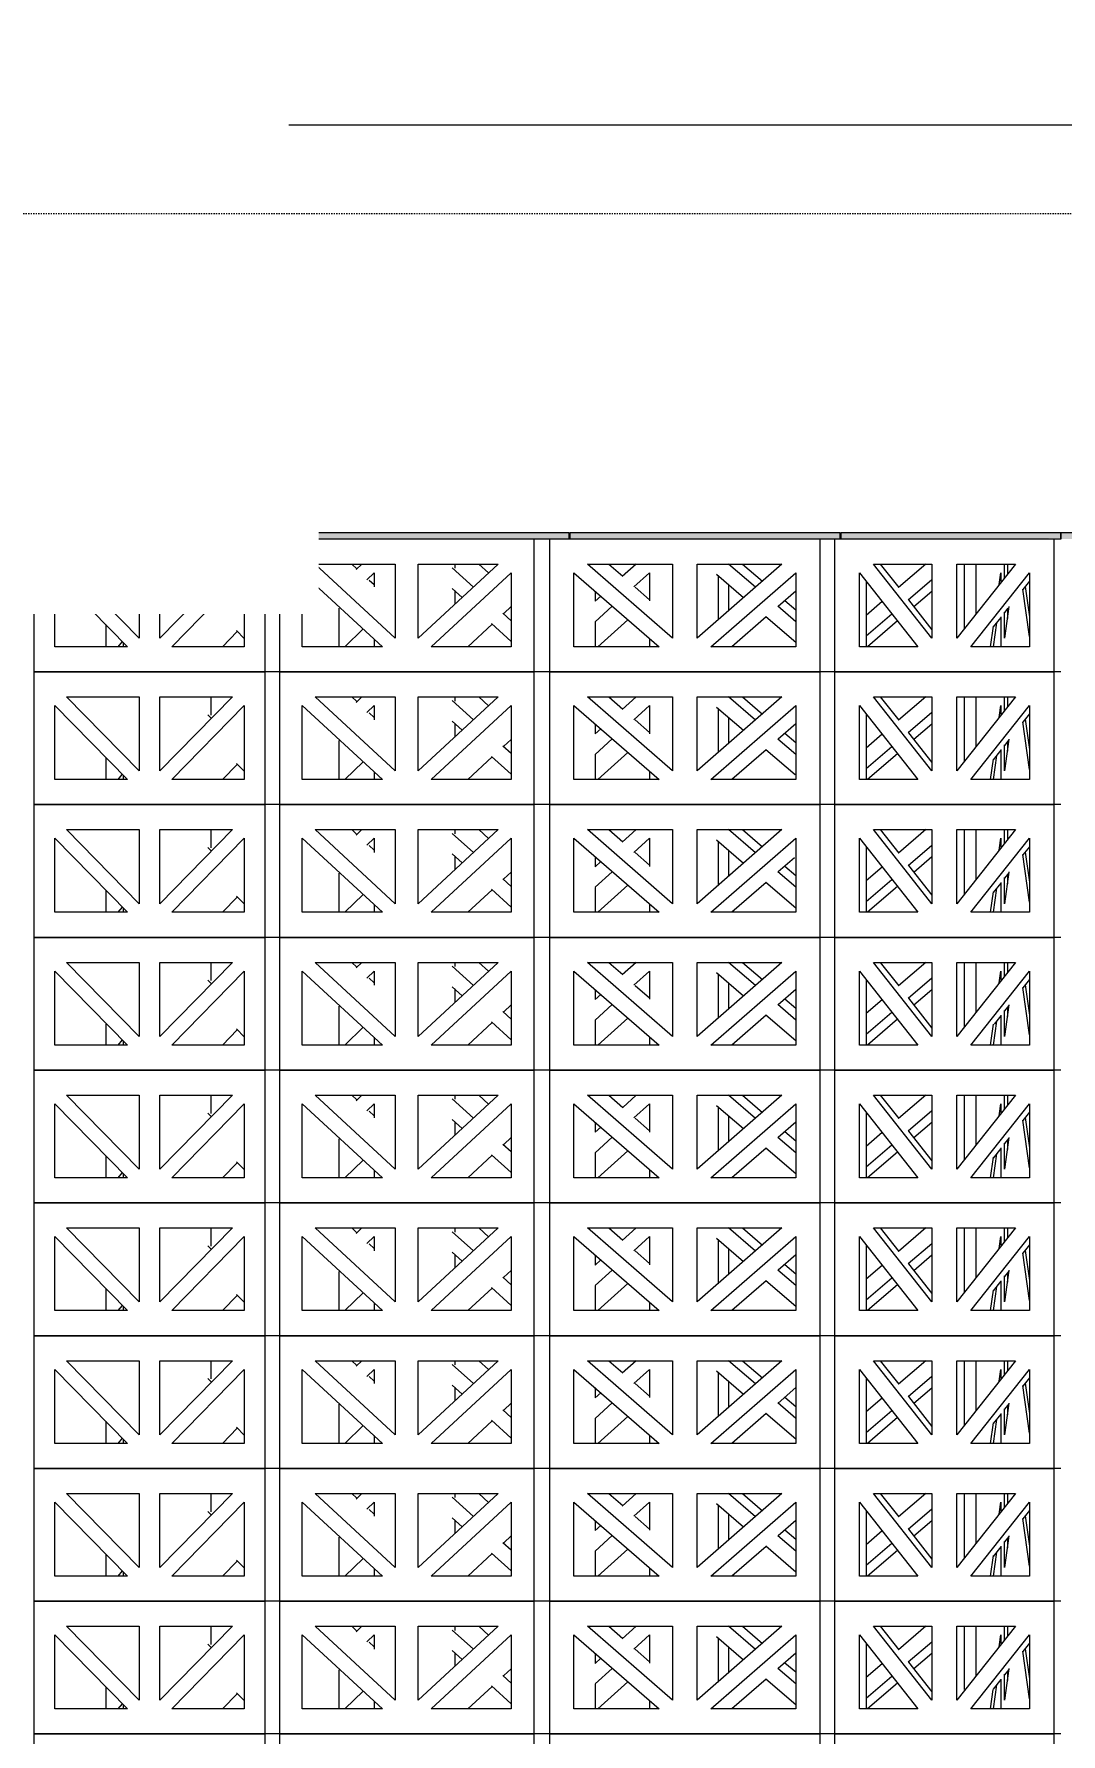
# Model space of a CAD drawing. Header units: millimetres. Extents: x -12186 to 152825, y -4386 to 9463.
# Drawn here: x -2787 to -1967, y 1166 to 2523 of the extents above; entities that cross this region are included whole.
import ezdxf

# ---------------------------------------------------------------- set-up
doc = ezdxf.new("R2010")
doc.units = ezdxf.units.MM
doc.linetypes.add('1000 Dashed', pattern=[2, 1, -1])
for name, color, linetype, lineweight in [('A-FLOR-LEVL', 51, 'Continuous', 5), ('A-GLAZ-CURT', 52, 'Continuous', 5), ('G-ANNO-TEXT', 231, 'Continuous', 5)]:
    doc.layers.add(name, color=color, linetype=linetype, lineweight=lineweight)
doc.styles.add('Arial_4', font='arial.ttf', dxfattribs={"width": 0.9, "height": 150})

# ---------------------------------------------------------------- blocks, each defined once
blk = doc.blocks.new('The BREEZEBLOCK Family1 - The BREEZEBLOCK Family1-V45-Section A-A')
at = {"layer": 'A-GLAZ-CURT'}
for p, q in [((-2787.4, 530), (-2787.4, 424)), ((-2602.8, 530), (-2787.4, 530)), ((-2602.8, 424), (-2602.8, 530)), ((-2591.4, 530), (-2602.8, 530)), ((-2770.7, 444), (-2770.7, 503.1)), ((-2770.7, 503.1), (-2712.8, 444)), ((-2761.4, 510), (-2703.4, 510)), ((-2703.4, 450.9), (-2761.4, 510)), ((-2703.4, 510), (-2703.4, 450.9)), ((-2686.8, 450.9), (-2686.8, 510)), ((-2686.8, 510), (-2628.8, 510)), ((-2628.8, 510), (-2686.8, 450.9)), ((-2677.4, 444), (-2619.4, 503.1)), ((-2646.2, 510), (-2646.2, 495.5)), ((-2619.4, 503.1), (-2619.4, 444)), ((-2730.1, 461.7), (-2730.1, 444)), ((-2625, 456.1), (-2636.8, 444)), ((-2712.8, 444), (-2770.7, 444)), ((-2619.4, 444), (-2677.4, 444)), ((-2787.4, 424), (-2602.8, 424)), ((-2591.4, 424), (-2602.8, 424))]:
    blk.add_line(p, q, dxfattribs=at)
blk = doc.blocks.new('The BREEZEBLOCK Family1 - The BREEZEBLOCK Family1-V29-Section A-A')
at = {"layer": 'A-GLAZ-CURT'}
for p, q in [((-2591.4, 318), (-2591.4, 212)), ((-2387.9, 318), (-2591.4, 318)), ((-2387.9, 212), (-2387.9, 318)), ((-2375.6, 318), (-2387.9, 318)), ((-2573.1, 232), (-2573.1, 291.1)), ((-2573.1, 291.1), (-2509.1, 232)), ((-2562.8, 298), (-2498.8, 298)), ((-2498.8, 238.9), (-2562.8, 298)), ((-2533.6, 298), (-2529.4, 294.2)), ((-2519.8, 285.3), (-2515.8, 281.6)), ((-2498.8, 298), (-2498.8, 238.9)), ((-2480.5, 238.9), (-2480.5, 298)), ((-2480.5, 298), (-2416.6, 298)), ((-2416.6, 298), (-2480.5, 238.9)), ((-2470.2, 232), (-2406.2, 291.1)), ((-2451.3, 298), (-2451.3, 294.7)), ((-2406.2, 291.1), (-2406.2, 232)), ((-2451.3, 276.8), (-2451.3, 265.9)), ((-2543.9, 263.2), (-2543.9, 232)), ((-2406.2, 264.1), (-2412.2, 258.6)), ((-2421.5, 250), (-2441, 232)), ((-2509.1, 232), (-2573.1, 232)), ((-2406.2, 232), (-2470.2, 232)), ((-2591.4, 212), (-2387.9, 212)), ((-2375.6, 212), (-2387.9, 212))]:
    blk.add_line(p, q, dxfattribs=at)
blk = doc.blocks.new('The BREEZEBLOCK Family1 - The BREEZEBLOCK Family1-V74-Section A-A')
at = {"layer": 'A-GLAZ-CURT'}
for p, q in [((-2375.6, 1060), (-2375.6, 954)), ((-2159.6, 1060), (-2375.6, 1060)), ((-2159.6, 954), (-2159.6, 1060)), ((-2148, 1060), (-2159.6, 1060)), ((-2356.1, 974), (-2356.1, 1033.1)), ((-2356.1, 1033.1), (-2288.2, 974)), ((-2345.2, 1040), (-2277.3, 1040)), ((-2277.3, 980.9), (-2345.2, 1040)), ((-2328.3, 1040), (-2317.2, 1030.3)), ((-2277.3, 1040), (-2277.3, 980.9)), ((-2257.8, 980.9), (-2257.8, 1040)), ((-2257.8, 1040), (-2190, 1040)), ((-2190, 1040), (-2257.8, 980.9)), ((-2246.9, 974), (-2179, 1033.1)), ((-2179, 1033.1), (-2179, 974)), ((-2339.3, 1018.5), (-2339.3, 1010.4)), ((-2307.3, 1021.7), (-2295.8, 1011.6)), ((-2241, 1030.7), (-2241, 995.5)), ((-2179, 1018.5), (-2193, 1006.2)), ((-2339.3, 993.9), (-2339.3, 974)), ((-2202.7, 997.8), (-2230.1, 974)), ((-2288.2, 974), (-2356.1, 974)), ((-2179, 974), (-2246.9, 974)), ((-2375.6, 954), (-2159.6, 954)), ((-2148, 954), (-2159.6, 954))]:
    blk.add_line(p, q, dxfattribs=at)
blk = doc.blocks.new('The BREEZEBLOCK Family1 - The BREEZEBLOCK Family1-V76-Section A-A')
at = {"layer": 'A-GLAZ-CURT'}
for p, q in [((-2148, 1166), (-2148, 1060)), ((-1972.5, 1166), (-2148, 1166)), ((-1972.5, 1060), (-1972.5, 1166)), ((-1967.2, 1166), (-1972.5, 1166)), ((-2116.9, 1146), (-2070.2, 1146)), ((-2070.2, 1086.9), (-2116.9, 1146)), ((-2111.6, 1146), (-2096.8, 1127.3)), ((-2070.2, 1146), (-2070.2, 1086.9)), ((-2050.3, 1086.9), (-2050.3, 1146)), ((-2050.3, 1146), (-2003.6, 1146)), ((-2003.6, 1146), (-2050.3, 1086.9)), ((-2128.1, 1080), (-2128.1, 1139.1)), ((-2128.1, 1139.1), (-2081.4, 1080)), ((-2122.8, 1132.4), (-2122.8, 1080)), ((-2039.1, 1080), (-1992.4, 1139.1)), ((-1992.4, 1132.4), (-1997.6, 1125.8)), ((-1992.4, 1139.1), (-1992.4, 1080)), ((-2089, 1117.4), (-2070.2, 1093.6)), ((-2015.3, 1103.4), (-2021.3, 1095.8)), ((-2008.8, 1111.6), (-2012.2, 1107.3)), ((-2081.4, 1080), (-2128.1, 1080)), ((-1992.4, 1080), (-2039.1, 1080)), ((-2148, 1060), (-1972.5, 1060)), ((-1967.2, 1060), (-1972.5, 1060))]:
    blk.add_line(p, q, dxfattribs=at)
blk = doc.blocks.new('The BREEZEBLOCK Family1 - The BREEZEBLOCK Family1-V79-Section A-A')
at = {"layer": 'A-GLAZ-CURT'}
for p, q in [((-2375.6, 1696), (-2375.6, 1590)), ((-2159.6, 1696), (-2375.6, 1696)), ((-2159.6, 1590), (-2159.6, 1696)), ((-2148, 1696), (-2159.6, 1696)), ((-2345.2, 1676), (-2277.3, 1676)), ((-2277.3, 1616.9), (-2345.2, 1676)), ((-2328.3, 1676), (-2317.2, 1666.3)), ((-2277.3, 1676), (-2277.3, 1616.9)), ((-2257.8, 1616.9), (-2257.8, 1676)), ((-2257.8, 1676), (-2190, 1676)), ((-2190, 1676), (-2257.8, 1616.9)), ((-2356.1, 1610), (-2356.1, 1669.1)), ((-2356.1, 1669.1), (-2288.2, 1610)), ((-2307.3, 1657.7), (-2295.8, 1647.6)), ((-2246.9, 1610), (-2179, 1669.1)), ((-2241, 1666.3), (-2241, 1631.5)), ((-2179, 1669.1), (-2179, 1610)), ((-2339.3, 1654.5), (-2339.3, 1646.4)), ((-2179, 1654.5), (-2193, 1642.2)), ((-2339.3, 1629.9), (-2339.3, 1610)), ((-2202.7, 1633.8), (-2230.1, 1610)), ((-2288.2, 1610), (-2356.1, 1610)), ((-2179, 1610), (-2246.9, 1610)), ((-2375.6, 1590), (-2159.6, 1590)), ((-2148, 1590), (-2159.6, 1590))]:
    blk.add_line(p, q, dxfattribs=at)
blk = doc.blocks.new('The BREEZEBLOCK Family1 - The BREEZEBLOCK Family1-V82-Section A-A')
at = {"layer": 'A-GLAZ-CURT'}
for p, q in [((-2787.4, 1802), (-2787.4, 1696)), ((-2602.8, 1802), (-2787.4, 1802)), ((-2602.8, 1696), (-2602.8, 1802)), ((-2591.4, 1802), (-2602.8, 1802)), ((-2761.4, 1782), (-2703.4, 1782)), ((-2703.4, 1722.9), (-2761.4, 1782)), ((-2703.4, 1782), (-2703.4, 1722.9)), ((-2686.8, 1722.9), (-2686.8, 1782)), ((-2686.8, 1782), (-2628.8, 1782)), ((-2628.8, 1782), (-2686.8, 1722.9)), ((-2646.2, 1782), (-2646.2, 1767.5)), ((-2770.7, 1716), (-2770.7, 1775.1)), ((-2770.7, 1775.1), (-2712.8, 1716)), ((-2677.4, 1716), (-2619.4, 1775.1)), ((-2619.4, 1775.1), (-2619.4, 1716)), ((-2730.1, 1732.7), (-2730.1, 1716)), ((-2625, 1728.1), (-2636.8, 1716)), ((-2712.8, 1716), (-2770.7, 1716)), ((-2619.4, 1716), (-2677.4, 1716)), ((-2787.4, 1696), (-2602.8, 1696)), ((-2591.4, 1696), (-2602.8, 1696))]:
    blk.add_line(p, q, dxfattribs=at)
blk = doc.blocks.new('The BREEZEBLOCK Family1 - The BREEZEBLOCK Family1-V83-Section A-A')
at = {"layer": 'A-GLAZ-CURT'}
for p, q in [((-2148, 1802), (-2148, 1696)), ((-1972.5, 1802), (-2148, 1802)), ((-1972.5, 1696), (-1972.5, 1802)), ((-1967.2, 1802), (-1972.5, 1802)), ((-2116.9, 1782), (-2070.2, 1782)), ((-2070.2, 1722.9), (-2116.9, 1782)), ((-2111.6, 1782), (-2096.8, 1763.3)), ((-2070.2, 1782), (-2070.2, 1722.9)), ((-2050.3, 1722.9), (-2050.3, 1782)), ((-2050.3, 1782), (-2003.6, 1782)), ((-2003.6, 1782), (-2050.3, 1722.9)), ((-2128.1, 1716), (-2128.1, 1775.1)), ((-2128.1, 1775.1), (-2081.4, 1716)), ((-2122.8, 1768.4), (-2122.8, 1716)), ((-2039.1, 1716), (-1992.4, 1775.1)), ((-1992.4, 1768.4), (-1997.6, 1761.8)), ((-1992.4, 1775.1), (-1992.4, 1716)), ((-2089, 1753.4), (-2070.2, 1729.6)), ((-2015.3, 1739.4), (-2020.6, 1732.7)), ((-2008.8, 1747.6), (-2012.2, 1743.3)), ((-2081.4, 1716), (-2128.1, 1716)), ((-1992.4, 1716), (-2039.1, 1716)), ((-2148, 1696), (-1972.5, 1696)), ((-1967.2, 1696), (-1972.5, 1696))]:
    blk.add_line(p, q, dxfattribs=at)
blk = doc.blocks.new('The BREEZEBLOCK Family1 - The BREEZEBLOCK Family1-V84-Section A-A')
at = {"layer": 'A-GLAZ-CURT'}
for p, q in [((-2375.6, 1908), (-2375.6, 1802)), ((-2159.6, 1908), (-2375.6, 1908)), ((-2159.6, 1802), (-2159.6, 1908)), ((-2148, 1908), (-2159.6, 1908)), ((-2345.2, 1888), (-2277.3, 1888)), ((-2277.3, 1828.9), (-2345.2, 1888)), ((-2328.3, 1888), (-2317.2, 1878.3)), ((-2277.3, 1888), (-2277.3, 1828.9)), ((-2257.8, 1828.9), (-2257.8, 1888)), ((-2257.8, 1888), (-2190, 1888)), ((-2190, 1888), (-2257.8, 1828.9)), ((-2356.1, 1822), (-2356.1, 1881.1)), ((-2356.1, 1881.1), (-2288.2, 1822)), ((-2246.9, 1822), (-2179, 1881.1)), ((-2241, 1878.7), (-2241, 1843.5)), ((-2179, 1881.1), (-2179, 1822)), ((-2339.3, 1865.5), (-2339.3, 1858.4)), ((-2307.3, 1869.7), (-2295.8, 1859.6)), ((-2180.1, 1865.5), (-2193, 1854.2)), ((-2202.7, 1845.8), (-2230.1, 1822)), ((-2339.3, 1841.9), (-2339.3, 1822)), ((-2288.2, 1822), (-2356.1, 1822)), ((-2179, 1822), (-2246.9, 1822)), ((-2375.6, 1802), (-2159.6, 1802)), ((-2148, 1802), (-2159.6, 1802))]:
    blk.add_line(p, q, dxfattribs=at)
blk = doc.blocks.new('The BREEZEBLOCK Family1 - The BREEZEBLOCK Family1-V85-Section A-A')
at = {"layer": 'A-GLAZ-CURT'}
for p, q in [((-2591.4, 2120), (-2591.4, 2014)), ((-2387.9, 2120), (-2591.4, 2120)), ((-2387.9, 2014), (-2387.9, 2120)), ((-2375.6, 2120), (-2387.9, 2120)), ((-2573.1, 2034), (-2573.1, 2093.1)), ((-2573.1, 2093.1), (-2509.1, 2034)), ((-2562.8, 2100), (-2498.8, 2100)), ((-2498.8, 2040.9), (-2562.8, 2100)), ((-2533.6, 2100), (-2529.4, 2096.2)), ((-2498.8, 2100), (-2498.8, 2040.9)), ((-2480.5, 2040.9), (-2480.5, 2100)), ((-2480.5, 2100), (-2416.6, 2100)), ((-2416.6, 2100), (-2480.5, 2040.9)), ((-2470.2, 2034), (-2406.2, 2093.1)), ((-2451.3, 2100), (-2451.3, 2096.7)), ((-2406.2, 2093.1), (-2406.2, 2034)), ((-2519.8, 2087.3), (-2515.8, 2083.6)), ((-2451.3, 2078.8), (-2451.3, 2067.9)), ((-2543.9, 2064.7), (-2543.9, 2034)), ((-2406.2, 2066.1), (-2412.2, 2060.6)), ((-2421.5, 2052), (-2441, 2034)), ((-2509.1, 2034), (-2573.1, 2034)), ((-2406.2, 2034), (-2470.2, 2034)), ((-2591.4, 2014), (-2387.9, 2014)), ((-2375.6, 2014), (-2387.9, 2014))]:
    blk.add_line(p, q, dxfattribs=at)
blk = doc.blocks.new('The BREEZEBLOCK Family1 - The BREEZEBLOCK Family1-V86-Section A-A')
at = {"layer": 'A-GLAZ-CURT'}
for p, q in [((-2148, 2120), (-2148, 2014)), ((-1972.5, 2120), (-2148, 2120)), ((-1972.5, 2014), (-1972.5, 2120)), ((-1967.2, 2120), (-1972.5, 2120)), ((-2128.1, 2034), (-2128.1, 2093.1)), ((-2128.1, 2093.1), (-2081.4, 2034)), ((-2116.9, 2100), (-2070.2, 2100)), ((-2070.2, 2040.9), (-2116.9, 2100)), ((-2111.6, 2100), (-2096.8, 2081.3)), ((-2070.2, 2100), (-2070.2, 2040.9)), ((-2050.3, 2040.9), (-2050.3, 2100)), ((-2050.3, 2100), (-2003.6, 2100)), ((-2003.6, 2100), (-2050.3, 2040.9)), ((-2039.1, 2034), (-1992.4, 2093.1)), ((-1992.4, 2093.1), (-1992.4, 2034)), ((-2122.8, 2086.4), (-2122.8, 2034)), ((-1992.4, 2086.4), (-1997.6, 2079.8)), ((-2089, 2071.4), (-2070.2, 2047.6)), ((-2009.5, 2064.7), (-2012.2, 2061.3)), ((-2015.3, 2057.4), (-2021.3, 2049.8)), ((-2081.4, 2034), (-2128.1, 2034)), ((-1992.4, 2034), (-2039.1, 2034)), ((-2148, 2014), (-1972.5, 2014)), ((-1967.2, 2014), (-1972.5, 2014))]:
    blk.add_line(p, q, dxfattribs=at)
blk = doc.blocks.new('System Panel - Glazed-V89-Section A-A')
at = {"layer": 'A-GLAZ-CURT'}
for points in [[(-2868.1, 2120), (-2749, 2120), (-2749, 2125), (-2908.7, 2125), (-2908.7, 2120), (-2870.1, 2120)], [(-2749, 2120), (-2748.6, 2120), (-2749, 2125)]]:
    blk.add_hatch(color=256, dxfattribs=at).paths.add_polyline_path(points)
for p, q in [((-2749, 2125), (-2908.7, 2125)), ((-2908.7, 2125), (-2908.7, 2120)), ((-2749, 2120), (-2749, 2125))]:
    blk.add_line(p, q, dxfattribs=at)
blk = doc.blocks.new('System Panel - Glazed-V90-Section A-A')
at = {"layer": 'A-GLAZ-CURT'}
for points in [[(-2686.8, 2120), (-2564, 2120), (-2564, 2125), (-2748.6, 2125), (-2748.6, 2120), (-2690, 2120)], [(-2564, 2120), (-2563.5, 2120), (-2564, 2125)]]:
    blk.add_hatch(color=256, dxfattribs=at).paths.add_polyline_path(points)
for p, q in [((-2564, 2125), (-2748.6, 2125)), ((-2748.6, 2125), (-2748.6, 2120)), ((-2564, 2120), (-2564, 2125))]:
    blk.add_line(p, q, dxfattribs=at)
blk = doc.blocks.new('System Panel - Glazed-V91-Section A-A')
at = {"layer": 'A-GLAZ-CURT'}
for points in [[(-2360, 2120), (-2360, 2125), (-2563.5, 2125), (-2562.8, 2120), (-2375.6, 2120)], [(-2360, 2120), (-2359.5, 2120), (-2360, 2125)]]:
    blk.add_hatch(color=256, dxfattribs=at).paths.add_polyline_path(points)
for p, q in [((-2360, 2125), (-2563.5, 2125)), ((-2563.5, 2125), (-2563.5, 2120)), ((-2360, 2120), (-2360, 2125))]:
    blk.add_line(p, q, dxfattribs=at)
blk = doc.blocks.new('System Panel - Glazed-V92-Section A-A')
at = {"layer": 'A-GLAZ-CURT'}
for points in [[(-2179, 2120), (-2143.5, 2120), (-2143.5, 2125), (-2359.5, 2125), (-2359.5, 2120), (-2190, 2120)], [(-2143.5, 2120), (-2143, 2120), (-2143.5, 2125)]]:
    blk.add_hatch(color=256, dxfattribs=at).paths.add_polyline_path(points)
for p, q in [((-2143.5, 2125), (-2359.5, 2125)), ((-2359.5, 2125), (-2359.5, 2120)), ((-2143.5, 2120), (-2143.5, 2125))]:
    blk.add_line(p, q, dxfattribs=at)
blk = doc.blocks.new('System Panel - Glazed-1053773-Section A-A')
at = {"layer": 'A-GLAZ-CURT'}
blk.add_hatch(color=256, dxfattribs=at).paths.add_polyline_path([(-2000.4, 2120), (-1967.4, 2121), (-1967.4, 2125), (-2143, 2125), (-2143, 2120), (-2003.6, 2120)])
for p, q in [((-1967.4, 2125), (-2143, 2125)), ((-2143, 2125), (-2143, 2120)), ((-1967.4, 2120), (-1967.4, 2125))]:
    blk.add_line(p, q, dxfattribs=at)
blk = doc.blocks.new('System Panel - Glazed-V124-Section A-A')
at = {"layer": 'A-GLAZ-CURT'}
blk.add_hatch(color=256, dxfattribs=at).paths.add_polyline_path([(-1765.2, 2120), (-1745.2, 2120), (-1745.2, 2125), (-1967.2, 2125), (-1967.2, 2120), (-1776.4, 2120)])
for p, q in [((-1745.2, 2125), (-1967.2, 2125)), ((-1967.2, 2125), (-1967.2, 2120)), ((-1745.2, 2120), (-1745.2, 2125))]:
    blk.add_line(p, q, dxfattribs=at)
blk = doc.blocks.new('The BREEZEBLOCK Family1 - The BREEZEBLOCK Family1-V138-Section A-A')
at = {"layer": 'A-GLAZ-CURT'}
for p, q in [((-2716.8, 130.2), (-2720.5, 126)), ((-2716.2, 129.5), (-2716.2, 126))]:
    blk.add_line(p, q, dxfattribs=at)
blk = doc.blocks.new('The BREEZEBLOCK Family1 - The BREEZEBLOCK Family1-V143-Section A-A')
at = {"layer": 'A-GLAZ-CURT'}
for p, q in [((-2525.5, 298), (-2530, 293.6)), ((-2521.6, 285.5), (-2515.8, 291.1)), ((-2515.8, 291.1), (-2515.8, 279.8)), ((-2645.6, 280.8), (-2648.6, 283.7)), ((-2625.7, 244.9), (-2619.4, 238.7)), ((-2524.5, 246.2), (-2539, 232)), ((-2515.8, 238.2), (-2515.8, 232))]:
    blk.add_line(p, q, dxfattribs=at)
blk = doc.blocks.new('The BREEZEBLOCK Family1 - The BREEZEBLOCK Family1-V156-Section A-A')
at = {"layer": 'A-GLAZ-CURT'}
for p, q in [((-2432.2, 722), (-2424.3, 714.9)), ((-2306.4, 722), (-2317.5, 712)), ((-2436.3, 703.7), (-2453.3, 719)), ((-2308.3, 703.8), (-2295.8, 715.1)), ((-2295.8, 715.1), (-2295.8, 692.6)), ((-2453.3, 702.6), (-2445.3, 695.4)), ((-2334.7, 696.5), (-2339.3, 692.4)), ((-2406.2, 676.7), (-2413, 682.7)), ((-2339.3, 676), (-2325.5, 688.4)), ((-2422.1, 674.5), (-2406.2, 660.2)), ((-2313, 677.6), (-2337, 656)), ((-2295.8, 662.6), (-2295.8, 656))]:
    blk.add_line(p, q, dxfattribs=at)
blk = doc.blocks.new('The BREEZEBLOCK Family1 - The BREEZEBLOCK Family1-V165-Section A-A')
at = {"layer": 'A-GLAZ-CURT'}
for p, q in [((-2211.2, 1233.5), (-2232.7, 1252)), ((-2221.6, 1252), (-2205.6, 1238.3)), ((-2075, 1252), (-2096.9, 1233.3)), ((-2044.2, 1201.5), (-2044.2, 1252)), ((-2242.4, 1243.9), (-2220.7, 1225.3)), ((-2232.7, 1235.6), (-2232.7, 1214.8)), ((-2089.2, 1223.5), (-2070.2, 1239.7)), ((-2187.7, 1222.9), (-2179, 1215.5)), ((-2109.9, 1222.1), (-2122.8, 1211.1)), ((-2070.2, 1230.2), (-2084.6, 1217.9)), ((-2203, 1210.1), (-2179, 1189.6)), ((-2179, 1206), (-2193.4, 1218.3)), ((-2122.8, 1194.7), (-2102.2, 1212.3)), ((-2097.7, 1206.6), (-2121.8, 1186))]:
    blk.add_line(p, q, dxfattribs=at)
blk = doc.blocks.new('The BREEZEBLOCK Family1 - The BREEZEBLOCK Family1-V166-Section A-A')
at = {"layer": 'A-GLAZ-CURT'}
for p, q in [((-2035.3, 1252), (-2035.3, 1211.9)), ((-2012.2, 1241.1), (-2012.2, 1252)), ((-2010, 1252), (-2010, 1243.9)), ((-2016.6, 1235.6), (-2015.3, 1245.1)), ((-2015.3, 1245.1), (-2015.3, 1237.3)), ((-1992.4, 1194.1), (-1997.7, 1232.1)), ((-1995.8, 1234.1), (-1992.4, 1210)), ((-2015.3, 1209.9), (-2015.3, 1186)), ((-2008.7, 1218.2), (-2012.2, 1192.9)), ((-2012.2, 1192.9), (-2012.2, 1213.7)), ((-2010, 1216.1), (-2010, 1208.7)), ((-2023.5, 1186), (-2021.3, 1201.5)), ((-2018.6, 1205.2), (-2021.3, 1186))]:
    blk.add_line(p, q, dxfattribs=at)
blk = doc.blocks.new('The BREEZEBLOCK Family1 - The BREEZEBLOCK Family1-V151-Section A-A')
at = {"layer": 'A-GLAZ-CURT'}
for p, q in [((-2211.2, 491.5), (-2232.7, 510)), ((-2221.6, 510), (-2205.6, 496.3)), ((-2075, 510), (-2096.9, 491.3)), ((-2044.2, 458.6), (-2044.2, 510)), ((-2242.4, 501.9), (-2220.7, 483.3)), ((-2232.7, 493.6), (-2232.7, 472.8)), ((-2089.2, 481.5), (-2070.2, 497.7)), ((-2179, 464), (-2193.4, 476.3)), ((-2187.7, 480.9), (-2179, 473.5)), ((-2109.9, 480.1), (-2122.8, 469.1)), ((-2070.2, 488.2), (-2084.6, 475.9)), ((-2203, 468.1), (-2179, 447.6)), ((-2122.8, 452.7), (-2102.2, 470.3)), ((-2097.7, 464.6), (-2121.8, 444))]:
    blk.add_line(p, q, dxfattribs=at)
blk = doc.blocks.new('The BREEZEBLOCK Family1 - The BREEZEBLOCK Family1-V164-Section A-A')
at = {"layer": 'A-GLAZ-CURT'}
for p, q in [((-2035.3, 1146), (-2035.3, 1105.9)), ((-2012.2, 1135.1), (-2012.2, 1146)), ((-2010, 1146), (-2010, 1137.9)), ((-2016.6, 1129.6), (-2015.3, 1139.1)), ((-2015.3, 1139.1), (-2015.3, 1131.3)), ((-1995.8, 1128.1), (-1992.4, 1104)), ((-1992.4, 1088.1), (-1997.7, 1126.1)), ((-2015.3, 1103.9), (-2015.3, 1080)), ((-2008.7, 1112.2), (-2012.2, 1086.9)), ((-2012.2, 1086.9), (-2012.2, 1107.7)), ((-2010, 1110.1), (-2010, 1102.7)), ((-2023.5, 1080), (-2021.2, 1096.4)), ((-2018.6, 1099.2), (-2021.3, 1080))]:
    blk.add_line(p, q, dxfattribs=at)
blk = doc.blocks.new('The BREEZEBLOCK Family1 - The BREEZEBLOCK Family1-V167-Section A-A')
at = {"layer": 'A-GLAZ-CURT'}
for p, q in [((-2716.8, 1402.2), (-2720.5, 1398)), ((-2716.2, 1400.7), (-2716.2, 1398))]:
    blk.add_line(p, q, dxfattribs=at)
blk = doc.blocks.new('The BREEZEBLOCK Family1 - The BREEZEBLOCK Family1-V168-Section A-A')
at = {"layer": 'A-GLAZ-CURT'}
for p, q in [((-2242.4, 1561.9), (-2220.7, 1543.3)), ((-2211.2, 1551.5), (-2232.7, 1570)), ((-2221.6, 1570), (-2205.6, 1556.3)), ((-2075, 1570), (-2096.9, 1551.3)), ((-2044.2, 1518.6), (-2044.2, 1570)), ((-2232.7, 1553.6), (-2232.7, 1533.5)), ((-2089.2, 1541.5), (-2070.2, 1557.7)), ((-2070.2, 1548.2), (-2084.6, 1535.9)), ((-2179, 1524), (-2193.4, 1536.3)), ((-2187.7, 1540.9), (-2179, 1533.5)), ((-2109.9, 1540.1), (-2122.8, 1529.1)), ((-2203, 1528.1), (-2179, 1507.6)), ((-2122.8, 1512.7), (-2102.2, 1530.3)), ((-2097.7, 1524.6), (-2121.8, 1504))]:
    blk.add_line(p, q, dxfattribs=at)
blk = doc.blocks.new('The BREEZEBLOCK Family1 - The BREEZEBLOCK Family1-V169-Section A-A')
at = {"layer": 'A-GLAZ-CURT'}
for p, q in [((-2035.3, 1570), (-2035.3, 1529.9)), ((-2016.6, 1553.6), (-2015.3, 1563.1)), ((-2015.3, 1563.1), (-2015.3, 1555.3)), ((-2012.2, 1559.1), (-2012.2, 1570)), ((-2010, 1570), (-2010, 1561.9)), ((-1992.4, 1512.1), (-1997.7, 1550.1)), ((-1995.8, 1552.1), (-1992.4, 1528)), ((-2008.7, 1536.2), (-2012.2, 1510.9)), ((-2023.5, 1504), (-2021.2, 1520.4)), ((-2018.6, 1523.2), (-2021.3, 1504)), ((-2015.3, 1527.9), (-2015.3, 1504)), ((-2012.2, 1510.9), (-2012.2, 1531.7)), ((-2010, 1533.5), (-2010, 1526.7))]:
    blk.add_line(p, q, dxfattribs=at)
blk = doc.blocks.new('The BREEZEBLOCK Family1 - The BREEZEBLOCK Family1-V170-Section A-A')
at = {"layer": 'A-GLAZ-CURT'}
for p, q in [((-2436.3, 1657.7), (-2453.3, 1673)), ((-2432.2, 1676), (-2424.3, 1668.9)), ((-2306.4, 1676), (-2317.2, 1666.3)), ((-2453.3, 1656.6), (-2445.3, 1649.4)), ((-2308.3, 1657.8), (-2295.8, 1669.1)), ((-2295.8, 1669.1), (-2295.8, 1646.6)), ((-2334.7, 1650.5), (-2339.3, 1646.4)), ((-2339.3, 1630), (-2325.5, 1642.4)), ((-2406.2, 1630.7), (-2413, 1636.7)), ((-2313, 1631.6), (-2337, 1610)), ((-2422.1, 1628.5), (-2406.2, 1614.2)), ((-2295.8, 1616.6), (-2295.8, 1610))]:
    blk.add_line(p, q, dxfattribs=at)
blk = doc.blocks.new('The BREEZEBLOCK Family1 - The BREEZEBLOCK Family1-V171-Section A-A')
at = {"layer": 'A-GLAZ-CURT'}
for p, q in [((-2035.3, 1782), (-2035.3, 1741.9)), ((-2012.2, 1771.1), (-2012.2, 1782)), ((-2010, 1782), (-2010, 1773.9)), ((-2016.6, 1765.6), (-2015.3, 1775.1)), ((-2015.3, 1775.1), (-2015.3, 1767.3)), ((-1992.4, 1724.1), (-1997.7, 1762.1)), ((-1995.8, 1764.1), (-1992.4, 1740)), ((-2015.3, 1739.9), (-2015.3, 1716)), ((-2008.7, 1748.2), (-2012.2, 1722.9)), ((-2012.2, 1722.9), (-2012.2, 1743.7)), ((-2010, 1746.1), (-2010, 1738.7)), ((-2023.5, 1716), (-2021.2, 1732.7)), ((-2018.6, 1735.2), (-2021.3, 1716))]:
    blk.add_line(p, q, dxfattribs=at)
blk = doc.blocks.new('The BREEZEBLOCK Family1 - The BREEZEBLOCK Family1-V172-Section A-A')
at = {"layer": 'A-GLAZ-CURT'}
for p, q in [((-2717.1, 1931.9), (-2720.5, 1928)), ((-2716.2, 1931.5), (-2716.2, 1928))]:
    blk.add_line(p, q, dxfattribs=at)
blk = doc.blocks.new('The BREEZEBLOCK Family1 - The BREEZEBLOCK Family1-V173-Section A-A')
at = {"layer": 'A-GLAZ-CURT'}
for p, q in [((-2242.4, 1985.9), (-2220.7, 1967.3)), ((-2211.2, 1975.5), (-2232.7, 1994)), ((-2221.6, 1994), (-2205.6, 1980.3)), ((-2075, 1994), (-2096.9, 1975.3)), ((-2089.2, 1965.5), (-2070.2, 1981.7)), ((-2044.2, 1942.6), (-2044.2, 1994)), ((-2232.7, 1977.6), (-2232.7, 1956.8)), ((-2070.2, 1972.2), (-2084.6, 1959.9)), ((-2179, 1948), (-2193.4, 1960.3)), ((-2187.7, 1964.9), (-2179, 1957.5)), ((-2109.9, 1964.1), (-2122.8, 1953.1)), ((-2203, 1952.1), (-2179.4, 1931.9)), ((-2122.8, 1936.7), (-2102.2, 1954.3)), ((-2097.7, 1948.6), (-2121.8, 1928))]:
    blk.add_line(p, q, dxfattribs=at)
blk = doc.blocks.new('System Panel - Glazed-1098808-Section A-A')
at = {"layer": 'A-GLAZ-CURT'}
blk.add_hatch(color=256, dxfattribs=at).paths.add_polyline_path([(-1967.4, 2120), (-1967.2, 2120), (-1967.4, 2120)])

msp = doc.modelspace()

# ---------------------------------------------------------------- linework, layer by layer
at = {"layer": 'G-ANNO-TEXT', "color": 7}
msp.add_line((-1053.6, 2450.3), (-3083.8, 2450.3), dxfattribs=at)

# ---------------------------------------------------------------- block references
at = {"layer": 'A-GLAZ-CURT'}
for name, p in [('System Panel - Glazed-V89-Section A-A', (0, 0)), ('The BREEZEBLOCK Family1 - The BREEZEBLOCK Family1-V45-Section A-A', (0, 1590)), ('System Panel - Glazed-V90-Section A-A', (0, 0)), ('The BREEZEBLOCK Family1 - The BREEZEBLOCK Family1-V85-Section A-A', (0, 0)), ('System Panel - Glazed-V91-Section A-A', (0, 0)), ('The BREEZEBLOCK Family1 - The BREEZEBLOCK Family1-V74-Section A-A', (0, 1060)), ('System Panel - Glazed-V92-Section A-A', (0, 0)), ('The BREEZEBLOCK Family1 - The BREEZEBLOCK Family1-V86-Section A-A', (0, 0)), ('System Panel - Glazed-1053773-Section A-A', (0, 0)), ('System Panel - Glazed-1098808-Section A-A', (0, 0)), ('System Panel - Glazed-V124-Section A-A', (0, 0)), ('The BREEZEBLOCK Family1 - The BREEZEBLOCK Family1-V143-Section A-A', (0, 1802)), ('The BREEZEBLOCK Family1 - The BREEZEBLOCK Family1-V156-Section A-A', (0, 1378)), ('The BREEZEBLOCK Family1 - The BREEZEBLOCK Family1-V151-Section A-A', (0, 1590)), ('The BREEZEBLOCK Family1 - The BREEZEBLOCK Family1-V164-Section A-A', (0, 954)), ('The BREEZEBLOCK Family1 - The BREEZEBLOCK Family1-V138-Section A-A', (0, 1908)), ('The BREEZEBLOCK Family1 - The BREEZEBLOCK Family1-V45-Section A-A', (0, 1484)), ('The BREEZEBLOCK Family1 - The BREEZEBLOCK Family1-V29-Section A-A', (0, 1696)), ('The BREEZEBLOCK Family1 - The BREEZEBLOCK Family1-V74-Section A-A', (0, 954)), ('The BREEZEBLOCK Family1 - The BREEZEBLOCK Family1-V76-Section A-A', (0, 848)), ('The BREEZEBLOCK Family1 - The BREEZEBLOCK Family1-V143-Section A-A', (0, 1696)), ('The BREEZEBLOCK Family1 - The BREEZEBLOCK Family1-V156-Section A-A', (0, 1272)), ('The BREEZEBLOCK Family1 - The BREEZEBLOCK Family1-V173-Section A-A', (0, 0)), ('The BREEZEBLOCK Family1 - The BREEZEBLOCK Family1-V164-Section A-A', (0, 848)), ('The BREEZEBLOCK Family1 - The BREEZEBLOCK Family1-V172-Section A-A', (0, 0)), ('The BREEZEBLOCK Family1 - The BREEZEBLOCK Family1-V45-Section A-A', (0, 1378)), ('The BREEZEBLOCK Family1 - The BREEZEBLOCK Family1-V29-Section A-A', (0, 1590)), ('The BREEZEBLOCK Family1 - The BREEZEBLOCK Family1-V84-Section A-A', (0, 0)), ('The BREEZEBLOCK Family1 - The BREEZEBLOCK Family1-V76-Section A-A', (0, 742)), ('The BREEZEBLOCK Family1 - The BREEZEBLOCK Family1-V143-Section A-A', (0, 1590)), ('The BREEZEBLOCK Family1 - The BREEZEBLOCK Family1-V156-Section A-A', (0, 1166)), ('The BREEZEBLOCK Family1 - The BREEZEBLOCK Family1-V151-Section A-A', (0, 1378)), ('The BREEZEBLOCK Family1 - The BREEZEBLOCK Family1-V164-Section A-A', (0, 742)), ('The BREEZEBLOCK Family1 - The BREEZEBLOCK Family1-V138-Section A-A', (0, 1696)), ('The BREEZEBLOCK Family1 - The BREEZEBLOCK Family1-V82-Section A-A', (0, 0)), ('The BREEZEBLOCK Family1 - The BREEZEBLOCK Family1-V29-Section A-A', (0, 1484)), ('The BREEZEBLOCK Family1 - The BREEZEBLOCK Family1-V74-Section A-A', (0, 742)), ('The BREEZEBLOCK Family1 - The BREEZEBLOCK Family1-V83-Section A-A', (0, 0)), ('The BREEZEBLOCK Family1 - The BREEZEBLOCK Family1-V143-Section A-A', (0, 1484)), ('The BREEZEBLOCK Family1 - The BREEZEBLOCK Family1-V156-Section A-A', (0, 1060)), ('The BREEZEBLOCK Family1 - The BREEZEBLOCK Family1-V151-Section A-A', (0, 1272)), ('The BREEZEBLOCK Family1 - The BREEZEBLOCK Family1-V171-Section A-A', (0, 0)), ('The BREEZEBLOCK Family1 - The BREEZEBLOCK Family1-V138-Section A-A', (0, 1590)), ('The BREEZEBLOCK Family1 - The BREEZEBLOCK Family1-V45-Section A-A', (0, 1166)), ('The BREEZEBLOCK Family1 - The BREEZEBLOCK Family1-V29-Section A-A', (0, 1378)), ('The BREEZEBLOCK Family1 - The BREEZEBLOCK Family1-V79-Section A-A', (0, 0)), ('The BREEZEBLOCK Family1 - The BREEZEBLOCK Family1-V76-Section A-A', (0, 530)), ('The BREEZEBLOCK Family1 - The BREEZEBLOCK Family1-V143-Section A-A', (0, 1378)), ('The BREEZEBLOCK Family1 - The BREEZEBLOCK Family1-V170-Section A-A', (0, 0)), ('The BREEZEBLOCK Family1 - The BREEZEBLOCK Family1-V151-Section A-A', (0, 1166)), ('The BREEZEBLOCK Family1 - The BREEZEBLOCK Family1-V164-Section A-A', (0, 530)), ('The BREEZEBLOCK Family1 - The BREEZEBLOCK Family1-V138-Section A-A', (0, 1484)), ('The BREEZEBLOCK Family1 - The BREEZEBLOCK Family1-V45-Section A-A', (0, 1060)), ('The BREEZEBLOCK Family1 - The BREEZEBLOCK Family1-V29-Section A-A', (0, 1272)), ('The BREEZEBLOCK Family1 - The BREEZEBLOCK Family1-V74-Section A-A', (0, 530)), ('The BREEZEBLOCK Family1 - The BREEZEBLOCK Family1-V76-Section A-A', (0, 424)), ('The BREEZEBLOCK Family1 - The BREEZEBLOCK Family1-V143-Section A-A', (0, 1272)), ('The BREEZEBLOCK Family1 - The BREEZEBLOCK Family1-V156-Section A-A', (0, 848)), ('The BREEZEBLOCK Family1 - The BREEZEBLOCK Family1-V168-Section A-A', (0, 0)), ('The BREEZEBLOCK Family1 - The BREEZEBLOCK Family1-V169-Section A-A', (0, 0)), ('The BREEZEBLOCK Family1 - The BREEZEBLOCK Family1-V138-Section A-A', (0, 1378)), ('The BREEZEBLOCK Family1 - The BREEZEBLOCK Family1-V45-Section A-A', (0, 954)), ('The BREEZEBLOCK Family1 - The BREEZEBLOCK Family1-V29-Section A-A', (0, 1166)), ('The BREEZEBLOCK Family1 - The BREEZEBLOCK Family1-V74-Section A-A', (0, 424)), ('The BREEZEBLOCK Family1 - The BREEZEBLOCK Family1-V76-Section A-A', (0, 318)), ('The BREEZEBLOCK Family1 - The BREEZEBLOCK Family1-V143-Section A-A', (0, 1166)), ('The BREEZEBLOCK Family1 - The BREEZEBLOCK Family1-V156-Section A-A', (0, 742)), ('The BREEZEBLOCK Family1 - The BREEZEBLOCK Family1-V151-Section A-A', (0, 954)), ('The BREEZEBLOCK Family1 - The BREEZEBLOCK Family1-V164-Section A-A', (0, 318)), ('The BREEZEBLOCK Family1 - The BREEZEBLOCK Family1-V167-Section A-A', (0, 0)), ('The BREEZEBLOCK Family1 - The BREEZEBLOCK Family1-V45-Section A-A', (0, 848)), ('The BREEZEBLOCK Family1 - The BREEZEBLOCK Family1-V29-Section A-A', (0, 1060)), ('The BREEZEBLOCK Family1 - The BREEZEBLOCK Family1-V74-Section A-A', (0, 318)), ('The BREEZEBLOCK Family1 - The BREEZEBLOCK Family1-V76-Section A-A', (0, 212)), ('The BREEZEBLOCK Family1 - The BREEZEBLOCK Family1-V143-Section A-A', (0, 1060)), ('The BREEZEBLOCK Family1 - The BREEZEBLOCK Family1-V156-Section A-A', (0, 636)), ('The BREEZEBLOCK Family1 - The BREEZEBLOCK Family1-V151-Section A-A', (0, 848)), ('The BREEZEBLOCK Family1 - The BREEZEBLOCK Family1-V164-Section A-A', (0, 212)), ('The BREEZEBLOCK Family1 - The BREEZEBLOCK Family1-V138-Section A-A', (0, 1166)), ('The BREEZEBLOCK Family1 - The BREEZEBLOCK Family1-V45-Section A-A', (0, 742)), ('The BREEZEBLOCK Family1 - The BREEZEBLOCK Family1-V29-Section A-A', (0, 954)), ('The BREEZEBLOCK Family1 - The BREEZEBLOCK Family1-V74-Section A-A', (0, 212)), ('The BREEZEBLOCK Family1 - The BREEZEBLOCK Family1-V76-Section A-A', (0, 106)), ('The BREEZEBLOCK Family1 - The BREEZEBLOCK Family1-V143-Section A-A', (0, 954)), ('The BREEZEBLOCK Family1 - The BREEZEBLOCK Family1-V156-Section A-A', (0, 530)), ('The BREEZEBLOCK Family1 - The BREEZEBLOCK Family1-V165-Section A-A', (0, 0)), ('The BREEZEBLOCK Family1 - The BREEZEBLOCK Family1-V166-Section A-A', (0, 0)), ('The BREEZEBLOCK Family1 - The BREEZEBLOCK Family1-V138-Section A-A', (0, 1060)), ('The BREEZEBLOCK Family1 - The BREEZEBLOCK Family1-V45-Section A-A', (0, 636)), ('The BREEZEBLOCK Family1 - The BREEZEBLOCK Family1-V29-Section A-A', (0, 848)), ('The BREEZEBLOCK Family1 - The BREEZEBLOCK Family1-V74-Section A-A', (0, 106)), ('The BREEZEBLOCK Family1 - The BREEZEBLOCK Family1-V76-Section A-A', (0, 0))]:
    msp.add_blockref(name, p, dxfattribs=at)

# ---------------------------------------------------------------- next in the draw order: texts
at = {"layer": 'G-ANNO-TEXT', "color": 7, "insert": (-9656.4, 2485.7), "char_height": 150, "width": 7034.808, "attachment_point": 1, "style": 'Arial_4', "bg_fill": 3, "box_fill_scale": 1.25, "bg_fill_color": 256, "bg_fill_true_color": 13158600, "bg_fill_transparency": 0}
msp.add_mtext('New reinforced concrete ring beam to structural engineers details and ', dxfattribs=at)

# ---------------------------------------------------------------- next in the draw order: linework, layer by layer
at = {"layer": 'A-FLOR-LEVL', "linetype": '1000 Dashed'}
msp.add_line((-12186, 2380), (31070.6, 2380), dxfattribs=at)

# ---------------------------------------------------------------- next in the draw order: texts
at = {"layer": 'G-ANNO-TEXT', "color": 7, "insert": (-9769.5, 2247.6), "char_height": 150, "width": 7171.896, "attachment_point": 1, "style": 'Arial_4', "bg_fill": 3, "box_fill_scale": 1.25, "bg_fill_color": 256, "bg_fill_true_color": 13158600, "bg_fill_transparency": 0}
msp.add_mtext('specifications.Concrete, formwork & reinforcement to be in accordance ', dxfattribs=at)

doc.saveas('drawing.dxf')
